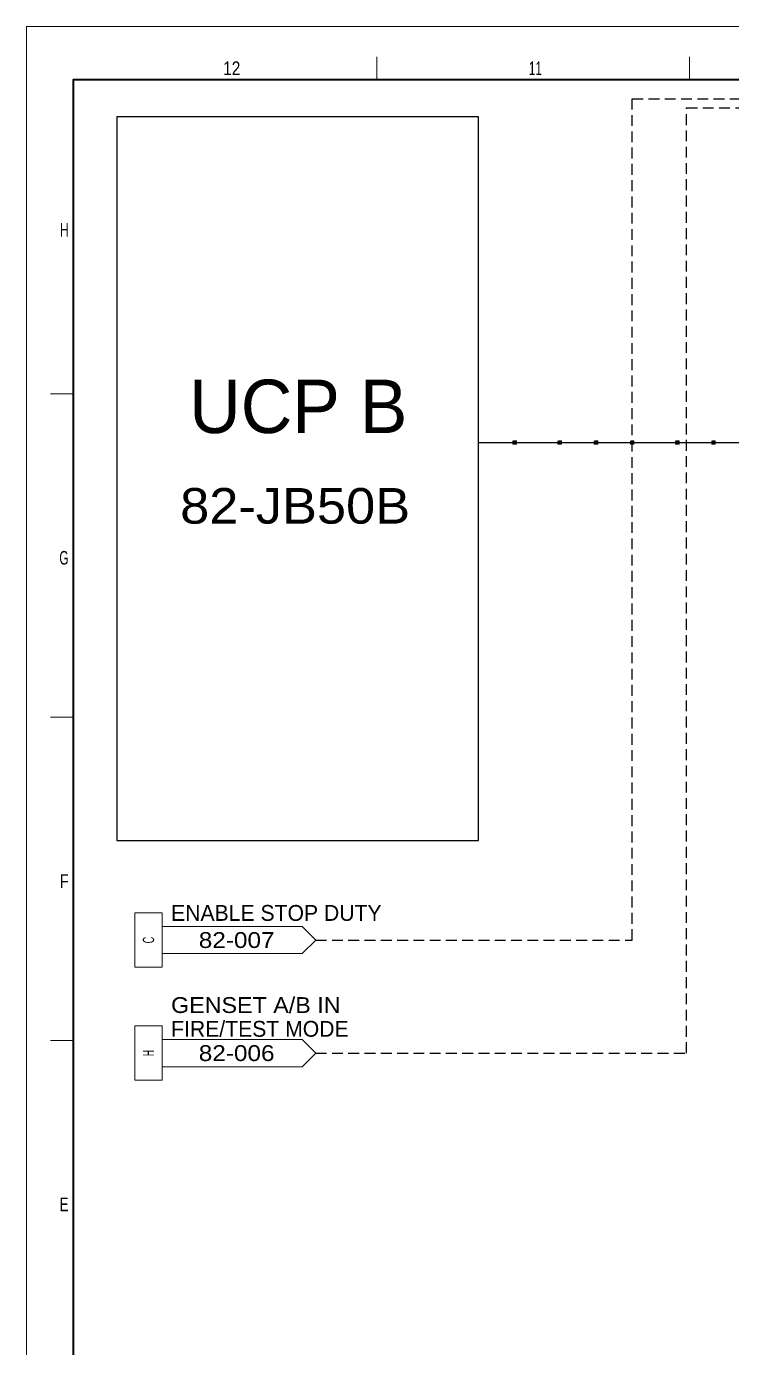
# Model space of a CAD drawing. Header units: millimetres. Extents: x 0 to 841, y 0 to 594.
# Drawn here: x 0 to 156, y 301.9 to 594 of the extents above; entities that cross this region are included whole.
import ezdxf
from ezdxf.enums import TextEntityAlignment as Align

# ---------------------------------------------------------------- set-up
doc = ezdxf.new("R2010")
doc.units = ezdxf.units.MM
doc.header["$LTSCALE"] = 0.8
doc.linetypes.add('MEDIUM_DASHED', pattern=[4.5, 3, -1.5])
for name, color, linetype, lineweight in [('1', 7, 'Continuous', 13), ('12', 7, 'Continuous', 13), ('14', 7, 'MEDIUM_DASHED', 25), ('49', 7, 'Continuous', 13), ('9', 7, 'Continuous', 13)]:
    doc.layers.add(name, color=color, linetype=linetype, lineweight=lineweight)

msp = doc.modelspace()

# ---------------------------------------------------------------- linework, layer by layer
at = {"layer": '1'}
for p, q in [((77.4913, 587.2614), (77.4913, 582.2276)), ((146.6543, 587.2614), (146.6543, 582.2276)), ((10.3331, 512.7606), (5.3213, 512.7606)), ((10.3331, 441.2795), (5.3213, 441.2795)), ((10.3331, 369.7992), (5.3213, 369.7992))]:
    msp.add_line(p, q, dxfattribs=at)
at = {"layer": '1', "lineweight": 35}
msp.add_lwpolyline([(829.263, 112.0142), (829.263, 582.2276), (10.3331, 582.2276), (10.3331, 10.3819)], dxfattribs=at)
at = {"layer": '1', "lineweight": 25}
msp.add_lwpolyline([(100, 502), (160, 502), (160, 568), (302, 568)], dxfattribs=at)
at = {"layer": '12'}
msp.add_lwpolyline([(0, 594), (841, 594), (841, 0), (0, 0)], close=True, dxfattribs=at)
at = {"layer": '12', "lineweight": 25}
msp.add_lwpolyline([(20, 574), (20, 414), (100, 414), (100, 574)], close=True, dxfattribs=at)
at = {"layer": '12'}
for points in [[(107.5748, 502.4094), (107.5748, 501.622), (108.3622, 501.622), (108.3622, 502.4094), (107.7323, 502.4094), (107.7323, 501.7795), (108.2047, 501.7795), (108.2047, 502.252), (107.8898, 502.252), (107.8898, 501.937), (108.0472, 501.937), (108.0472, 502.0945)], [(117.5748, 502.4094), (117.5748, 501.622), (118.3622, 501.622), (118.3622, 502.4094), (117.7323, 502.4094), (117.7323, 501.7795), (118.2047, 501.7795), (118.2047, 502.252), (117.8898, 502.252), (117.8898, 501.937), (118.0472, 501.937), (118.0472, 502.0945)], [(125.5748, 502.4094), (125.5748, 501.622), (126.3622, 501.622), (126.3622, 502.4094), (125.7323, 502.4094), (125.7323, 501.7795), (126.2047, 501.7795), (126.2047, 502.252), (125.8898, 502.252), (125.8898, 501.937), (126.0472, 501.937), (126.0472, 502.0945)], [(133.5748, 502.4094), (133.5748, 501.622), (134.3622, 501.622), (134.3622, 502.4094), (133.7323, 502.4094), (133.7323, 501.7795), (134.2047, 501.7795), (134.2047, 502.252), (133.8898, 502.252), (133.8898, 501.937), (134.0472, 501.937), (134.0472, 502.0945)], [(143.5748, 502.4094), (143.5748, 501.622), (144.3622, 501.622), (144.3622, 502.4094), (143.7323, 502.4094), (143.7323, 501.7795), (144.2047, 501.7795), (144.2047, 502.252), (143.8898, 502.252), (143.8898, 501.937), (144.0472, 501.937), (144.0472, 502.0945)], [(151.5748, 502.4094), (151.5748, 501.622), (152.3622, 501.622), (152.3622, 502.4094), (151.7323, 502.4094), (151.7323, 501.7795), (152.2047, 501.7795), (152.2047, 502.252), (151.8898, 502.252), (151.8898, 501.937), (152.0472, 501.937), (152.0472, 502.0945)]]:
    msp.add_lwpolyline(points, dxfattribs=at)
at = {"layer": '14'}
for points in [[(64, 392), (134, 392), (134, 578), (680, 578), (680, 524)], [(64, 367), (146, 367), (146, 576), (640, 576), (640, 552.7496)]]:
    msp.add_lwpolyline(points, dxfattribs=at)
at = {"layer": '49'}
for p, q in [((30, 398), (24, 398)), ((30, 386), (30, 398)), ((61, 395), (30, 395)), ((61, 389), (30, 389)), ((30, 373), (24, 373)), ((30, 361), (30, 373)), ((61, 370), (30, 370)), ((61, 364), (30, 364))]:
    msp.add_line(p, q, dxfattribs=at)
for points in [[(24, 398), (24, 386), (30, 386)], [(61, 395), (64, 392), (61, 389)], [(24, 373), (24, 361), (30, 361)], [(61, 370), (64, 367), (61, 364)]]:
    msp.add_lwpolyline(points, dxfattribs=at)
at = {"layer": '9'}
msp.add_lwpolyline([(0, 0), (841, 0), (841, 594), (0, 594)], close=True, dxfattribs=at)

# ---------------------------------------------------------------- texts
at = {"layer": '1'}
for s, width, p in [('12', 0.85, (45.415, 583.2346)), ('11', 0.65, (112.5776, 583.2346))]:
    msp.add_text(s, height=3.02, dxfattribs=dict(at, width=width)).set_placement(p, align=Align.CENTER)
for s, width, p in [('H', 0.65, (9.3291, 547.4945)), ('G', 0.65, (9.3291, 475.0071)), ('F', 0.8, (9.3291, 403.526)), ('E', 0.75, (9.3291, 332.0449))]:
    msp.add_text(s, height=3.02, dxfattribs=dict(at, width=width)).set_placement(p, align=Align.RIGHT)
at = {"layer": '12'}
msp.add_text('UCP B', height=11.81, dxfattribs=at).set_placement((36, 504.0937))
at = {"layer": '12', "width": 1.1}
msp.add_text('82-JB50B', height=7.875, dxfattribs=at).set_placement((34, 484.063))
at = {"layer": '49'}
for s, p in [('ENABLE STOP DUTY', (32, 396.2504)), ('FIRE/TEST MODE', (32, 370.6244))]:
    msp.add_text(s, height=3.5, dxfattribs=at).set_placement(p)
for s, width, p in [('C', 0.6, (28.2504, 391.9996)), ('H', 0.55, (28.2504, 367))]:
    msp.add_text(s, height=2.5, rotation=90, dxfattribs=dict(at, width=width)).set_placement(p, align=Align.CENTER)
at = {"layer": '49', "width": 1.15}
for s, p in [('82-007', (46.5, 390.2504)), ('82-006', (46.5, 365.2504))]:
    msp.add_text(s, height=3.5, dxfattribs=at).set_placement(p, align=Align.CENTER)
at = {"layer": '49', "width": 1.1}
msp.add_text('GENSET A/B IN', height=3.5, dxfattribs=at).set_placement((32, 375.8748))

doc.saveas('drawing.dxf')
